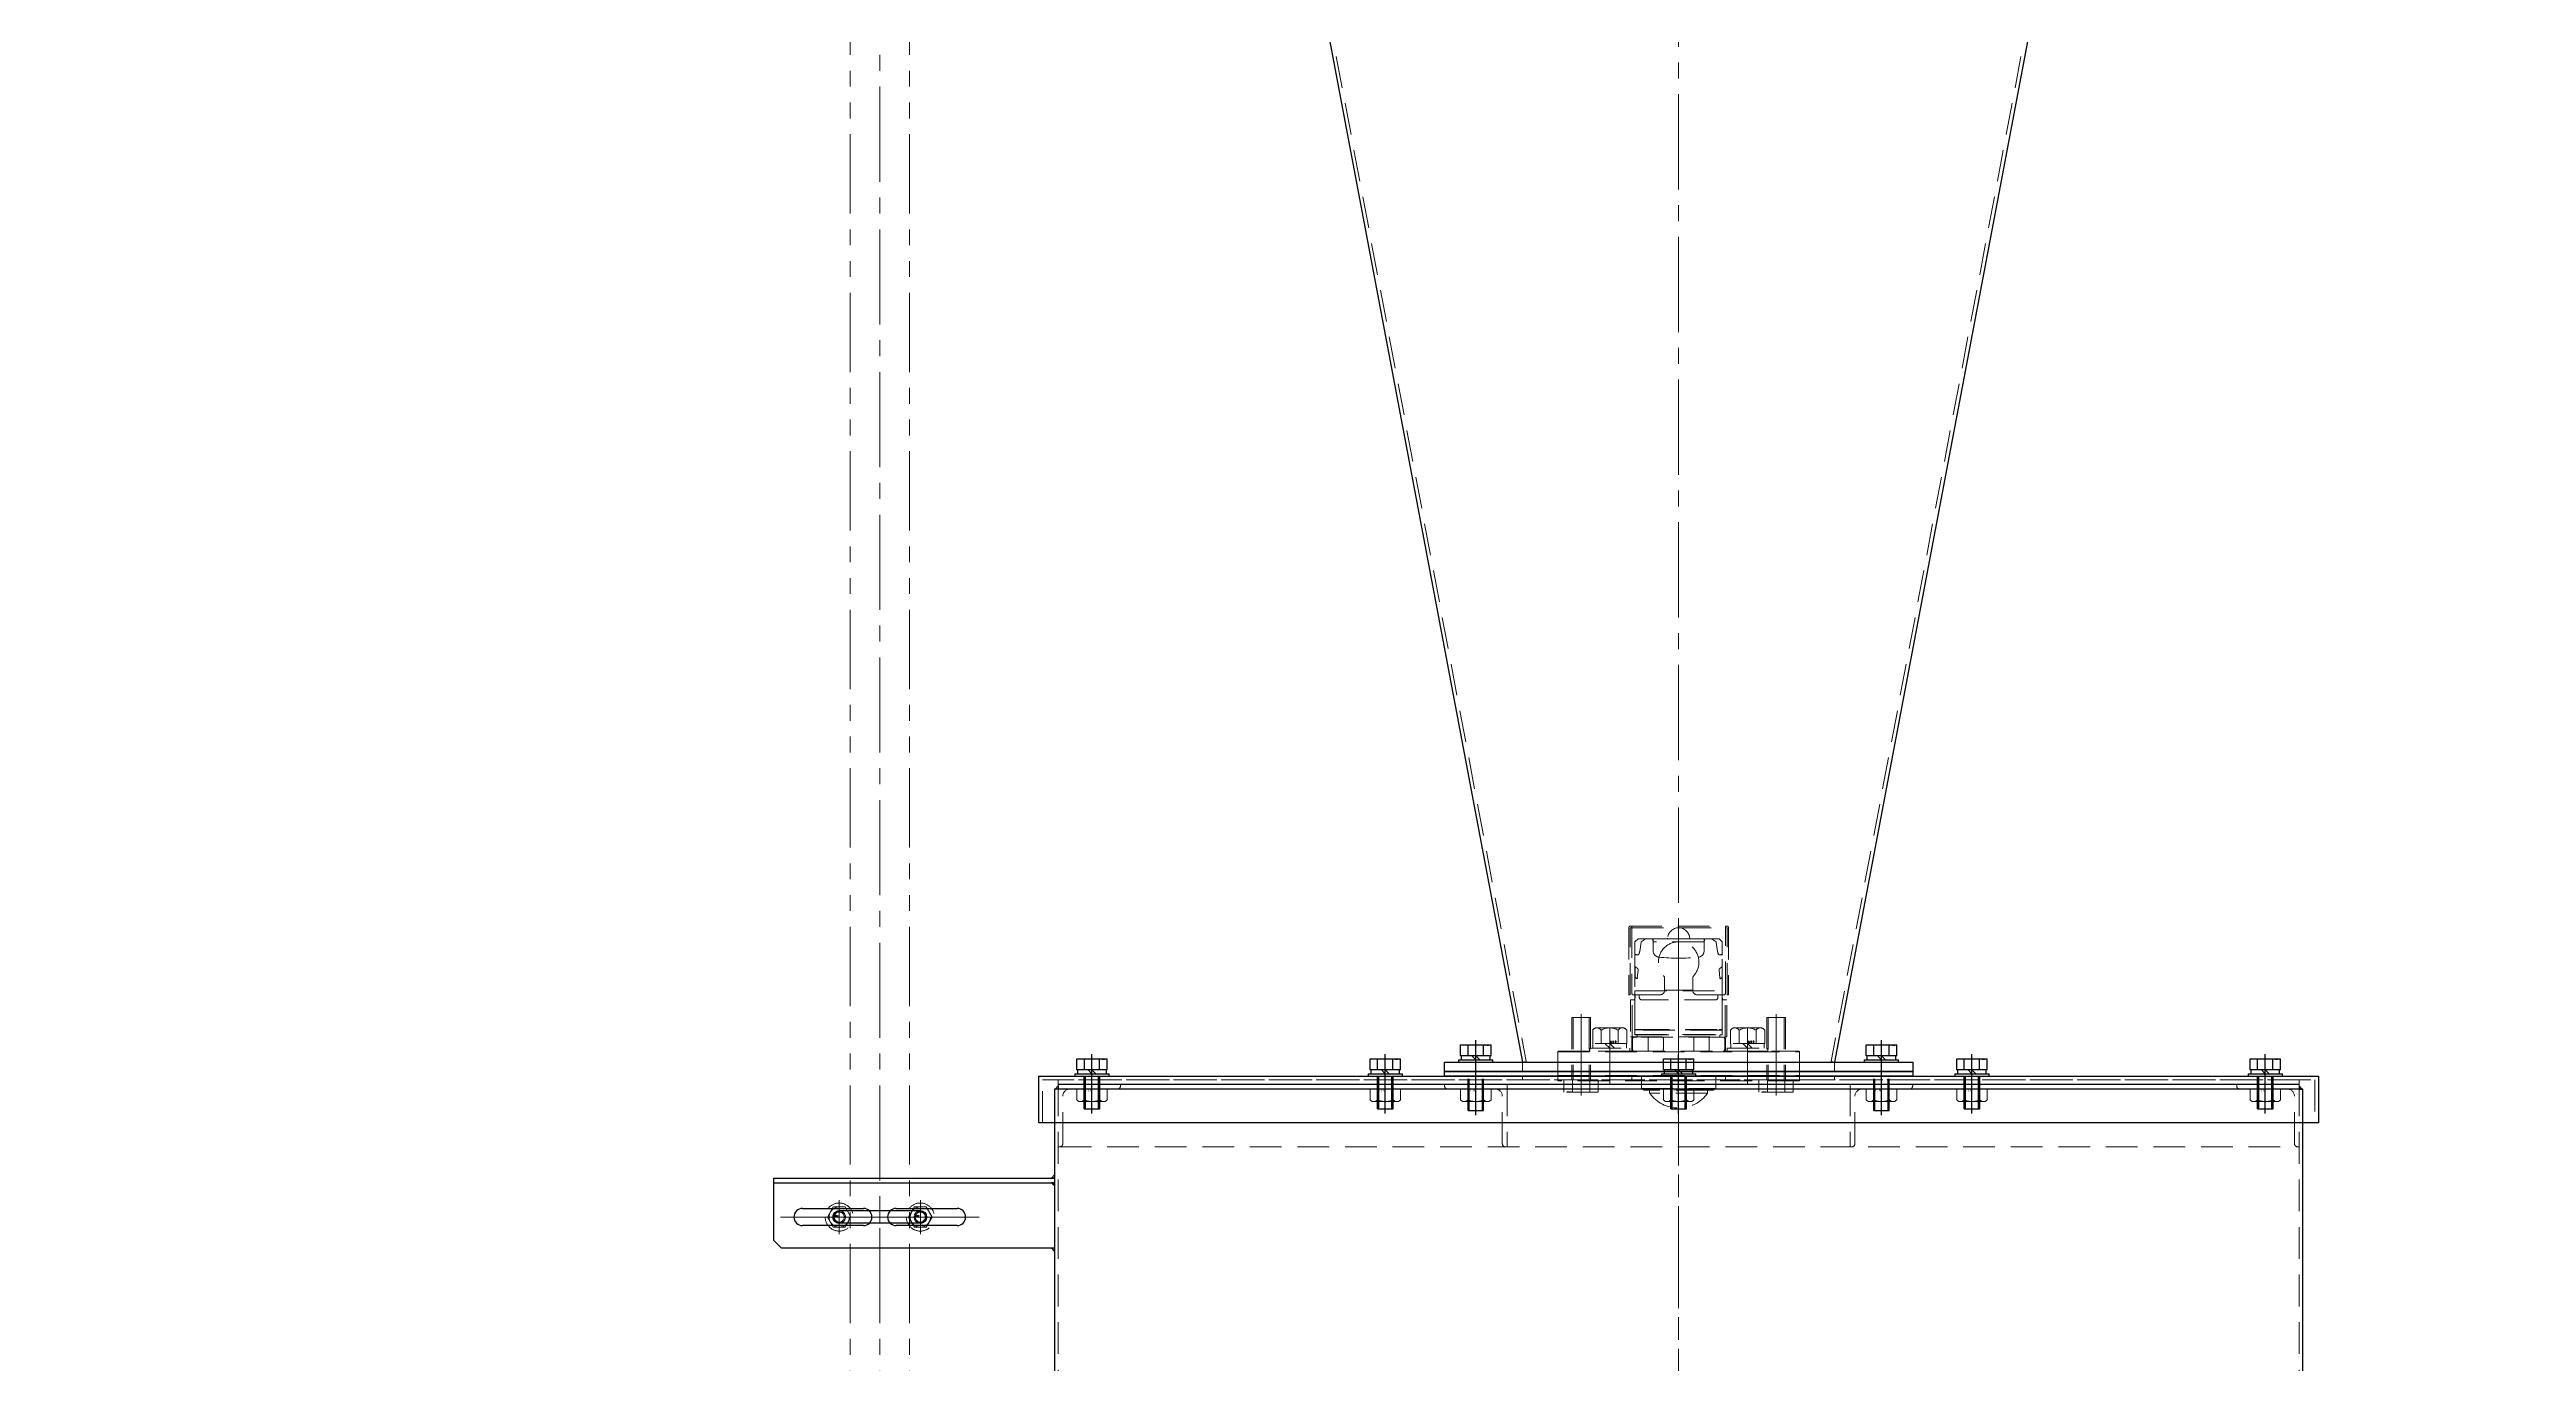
# Model space of a CAD drawing. Header units: millimetres. Extents: x 0 to 49006, y -7876 to 6995.
# Drawn here: x 1588 to 3175, y 3774 to 4616 of the extents above; entities that cross this region are included whole.
import ezdxf
from ezdxf import colors
from ezdxf.entities.mleader import LeaderData, LeaderLine
from ezdxf.enums import TextEntityAlignment as Align
from ezdxf.math import Vec2, Vec3

# ---------------------------------------------------------------- set-up
doc = ezdxf.new("R2010")
doc.units = ezdxf.units.MM
doc.header["$LTSCALE"] = 3.2
for name, pattern in [('CENTER2', [28.575, 19.05, -3.175, 3.175, -3.175]), ('HIDDEN', [9.525, 6.35, -3.175]), ('PHANTOM2', [31.75, 15.875, -3.175, 3.175, -3.175, 3.175, -3.175])]:
    doc.linetypes.add(name, pattern=pattern)
for name, color, linetype, lineweight in [('04_HIDDEN', 2, 'HIDDEN', 13), ('05_CENTER', 4, 'CENTER2', 13), ('06_PHANTOM', 2, 'PHANTOM2', 13), ('08_DIM', 3, 'Continuous', 13)]:
    doc.layers.add(name, color=color, linetype=linetype, lineweight=lineweight)
doc.layers.add('10_DRAFT', color=8, linetype='Continuous', lineweight=0, plot=False)
doc.styles.add('KANJI0', font='txt.shx', dxfattribs={"width": 0.9, "height": 30, "bigfont": 'bigfont'})
doc.styles.add('KSS_TXT', font='txt.shx', dxfattribs={"bigfont": 'extfont2.shx'})
doc.styles.add('KSS_TXT_L', font='txt.shx', dxfattribs={"height": 36, "bigfont": 'extfont2.shx'})
doc.styles.get("Standard").update_dxf_attribs({"font": 'txt.shx', "bigfont": 'extfont2.shx'})

# ---------------------------------------------------------------- blocks, each defined once
blk = doc.blocks.new('AM_BALLOON1')
at = {"transparency": 16777216}
blk.add_circle((0, 0), 5, dxfattribs=at)
blk.add_attdef('B_NUMBER', text='', height=3, dxfattribs=at).set_placement((0, 0), align=Align.MIDDLE_CENTER)
blk = doc.blocks.new('_OPEN')
at = {"color": 0, "linetype": 'ByBlock'}
for p, q in [((-1, 0.167), (0, 0)), ((0, 0), (-1, -0.167)), ((0, 0), (-1, 0))]:
    blk.add_line(p, q, dxfattribs=at)
blk = doc.blocks.new('A$C501F2277_1_1')
at = {"color": 0}
for p, q in [((-210, 1200), (-210, 1250)), ((-210, 1250), (210, 1250)), ((210, 1250), (210, 1200)), ((250, 1200), (-250, 1200)), ((-250, 1200), (-250, 800)), ((250, 800), (250, 1200)), ((-250, 800), (250, 800)), ((-250, 800), (-100, 6)), ((250, 800), (100, 6))]:
    blk.add_line(p, q, dxfattribs=at)
at = {"color": 3}
for points in [[(-196, 1186.3), (-198.5, 1186.3), (-198.5, 1186.3), (-196, 1183.8)], [(-191, 1186.3), (-188.5, 1186.3), (-188.5, 1186.3), (-191, 1188.9)], [(-196, 1143.6), (-198.5, 1143.6), (-198.5, 1143.6), (-196, 1146.1)], [(-191, 1143.6), (-188.5, 1143.6), (-188.5, 1143.6), (-191, 1141.1)]]:
    blk.add_lwpolyline(points, close=True, dxfattribs=at)
at = {"color": 0}
blk.add_lwpolyline([(150, 0), (-150, 0), (-150, 6), (150, 6)], close=True, dxfattribs=at)
at = {"layer": '04_HIDDEN'}
for p, q in [((-207.7, 1250), (-207.7, 900)), ((207.7, 1250), (207.7, 900)), ((247.7, 1197.7), (-247.7, 1197.7)), ((-247.7, 800.2), (-247.7, 1197.7)), ((-210, 900), (-210, 1200)), ((-60, 1200), (-60, 1130)), ((-57.7, 1197.7), (-57.7, 1132.3)), ((210, 1200), (210, 900)), ((247.7, 800.2), (247.7, 1197.7)), ((-191, 1186.3), (-200, 1186.3)), ((-196, 1186.3), (-196, 1143.6)), ((-196, 1183.8), (-60, 1183.8)), ((-191, 1186.3), (-60, 1186.3)), ((-191, 1143.6), (-200, 1143.6)), ((-196, 1146.1), (-60, 1146.1)), ((-191, 1143.6), (-60, 1143.6)), ((250, 1130), (-60, 1130)), ((247.7, 1132.3), (-57.7, 1132.3)), ((240, 1130), (240, 1132.3)), ((210, 900), (-210, 900)), ((-247.7, 800.2), (-97.7, 6.4)), ((247.7, 800.2), (97.7, 6.4)), ((-100, 6), (-97.7, 6.4)), ((-100, 0), (-100, 6)), ((100, 6), (97.7, 6.4)), ((100, 0), (100, 6))]:
    blk.add_line(p, q, dxfattribs=at)
blk.add_lwpolyline([(-191, 1232.5), (-200, 1232.5), (-200, 1097.5), (-191, 1097.5)], close=True, dxfattribs=at)
at = {"layer": '05_CENTER'}
for p, q in [((0, 1266.4), (0, -10.4)), ((-181.1, 1215), (-209.6, 1215)), ((-204.6, 1165), (-51.9, 1165)), ((-181.1, 1115), (-209.6, 1115)), ((-130, -7.8), (-130, 13.6)), ((130, -7.8), (130, 13.6))]:
    blk.add_line(p, q, dxfattribs=at)
blk = doc.blocks.new('A$C1A3C2C0C_1_1_2_1')
at = {"color": 0}
for p, q in [((-11, 1.5), (11, 1.5)), ((-11, 1.5), (-11, 0)), ((-9.8, 11), (9.8, 11)), ((-9.8, 4), (-9.8, 11)), ((9.8, 4), (-9.8, 4)), ((-9.3, 4), (-9.3, 1.5)), ((-4.9, 4), (-4.9, 11)), ((0, 1.5), (-2.5, 4)), ((0, 4), (2.5, 1.5)), ((4.9, 4), (4.9, 11)), ((9.2, 1.5), (9.2, 4)), ((9.8, 4), (9.8, 11)), ((11, 0), (11, 1.5)), ((-11, 0), (11, 0))]:
    blk.add_line(p, q, dxfattribs=at)
at = {"color": 0, "linetype": 'CENTER2'}
blk.add_line((0, -34), (0, 14), dxfattribs=at)
at = {"color": 0, "linetype": 'HIDDEN'}
for p, q in [((-5, -31), (-5, 0)), ((-4.2, -31), (-4.2, 0)), ((4.2, -31), (4.2, 0)), ((5, -31), (5, 0)), ((-5, -31), (5, -31))]:
    blk.add_line(p, q, dxfattribs=at)
at = {"layer": '10_DRAFT', "style": 'KSS_TXT_L'}
blk.add_text('BT-M10x35L,SW,PW', height=0.3, dxfattribs=at).set_placement((5.1, 10.7))
blk = doc.blocks.new('A$C5FAF1F26_1_1')
at = {"color": 3}
blk.add_lwpolyline([(-150, 3), (150, 3), (150, 0), (-150, 0)], close=True, dxfattribs=at)
for name, p in [('A$C501F2277_1_1', (0, 3)), ('A$C1A3C2C0C_1_1_2_1', (-130, 9)), ('A$C1A3C2C0C_1_1_2_1', (130, 9))]:
    blk.add_blockref(name, p)
blk = doc.blocks.new('A$C68031159_1_1')
at = {"color": 0}
for p, q in [((-32, 69.9), (-32, 26.9)), ((-31, 70.9), (31, 70.9)), ((-30, 69.9), (-31, 69.9)), ((-31, 26.9), (-31, 69.9)), ((-30, 70.9), (-30, 27.9)), ((30, 27.9), (30, 70.9)), ((30, 69.9), (31, 69.9)), ((31, 26.9), (31, 69.9)), ((32, 69.9), (32, 26.9)), ((-9, 37.3), (-9, 29.9)), ((9, 29.9), (9, 37.3)), ((-31, 26.9), (-32, 26.9)), ((-30.8, 23.7), (-30.8, 0)), ((-29.8, 23.7), (-30.8, 23.7)), ((-29.8, 23.7), (-28.7, 23.7)), ((-12, 26.9), (-29, 26.9)), ((-27.9, 25.7), (-27.9, 26.9)), ((-25.2, 26.9), (-25.2, 25.7)), ((24, 23.7), (-24, 23.7)), ((9, 29.9), (-9, 29.9)), ((29, 26.9), (12, 26.9)), ((25.2, 26.9), (25.2, 25.7)), ((27.9, 25.7), (27.9, 26.9)), ((28.7, 23.7), (29.8, 23.7)), ((29.8, 23.7), (30.8, 23.7)), ((30.8, 0), (30.8, 23.7)), ((31.2, 26.9), (31, 26.9)), ((32, 26.9), (31.2, 26.9)), ((-30.8, 0), (30.8, 0))]:
    blk.add_line(p, q, dxfattribs=at)
for centre, radius, start, end in [((-31, 69.9), 1, 90, 180), ((31, 69.9), 1, 0, 90), ((0, 47.9), 13, 318.5904, 221.4096), ((-12, 37.3), 3, 0, 41.4096), ((12, 37.3), 3, 138.5904, 180), ((-29, 27.9), 1, 180, 270), ((-28.8, 24.3), 0.603, 281.5017, 338.4424), ((-31.2, 25.6), 3.34, 333.5601, 2.4931), ((-22.6, 25.6), 2.63, 177.7212, 213.7297), ((-23.9, 24.7), 0.958, 213.0651, 267.3972), ((-12, 29.9), 3, 270, 0), ((12, 29.9), 3, 180, 270), ((23.9, 24.7), 0.958, 272.6028, 326.9349), ((22.6, 25.6), 2.63, 326.2703, 2.2788), ((31.2, 25.6), 3.34, 177.5069, 206.4399), ((28.8, 24.3), 0.603, 201.5576, 258.4983), ((29, 27.9), 1, 270, 0)]:
    blk.add_arc(centre, radius, start, end, dxfattribs=at)
at = {"layer": '04_HIDDEN', "color": 0}
for p, q in [((-30, 69.9), (30, 69.9)), ((-29.8, 0), (-29.8, 23.7)), ((29.8, 0), (29.8, 23.7))]:
    blk.add_line(p, q, dxfattribs=at)
blk = doc.blocks.new('A$C6802FC92_1_1')
at = {"color": 0}
for p, q in [((-26, 88), (-28, 86)), ((-28, 86), (-28, 78)), ((-7.6, 88), (-26, 88)), ((-24.1, 85.9), (-24.9, 80)), ((-21.5, 87.9), (-24.1, 86.1)), ((-16.5, 86.9), (-16.5, 87.8)), ((-16.5, 87), (-16.3, 87)), ((-16.3, 88), (-16.3, 80.3)), ((16.3, 86), (-16.3, 86)), ((7.6, 88), (-7.6, 88)), ((7.6, 88), (26, 88)), ((16.3, 88), (16.3, 80.3)), ((16.5, 87), (16.3, 87)), ((16.5, 86.9), (16.5, 87.8)), ((21.5, 87.9), (24.1, 86.1)), ((24.1, 85.9), (24.9, 80)), ((28, 86), (26, 88)), ((28, 78), (28, 86)), ((-28, 78), (-27.2, 78)), ((-28, 77.5), (-28, 54.7)), ((-27.8, 69.9), (-27.9, 64.3)), ((-27.8, 77.7), (-26.9, 77.7)), ((-26.9, 77.7), (-26.1, 77.7)), ((-26, 68.2), (-26.5, 62.8)), ((26, 68.2), (26.5, 62.8)), ((26.9, 77.7), (26.1, 77.7)), ((27.8, 77.7), (26.9, 77.7)), ((28, 78), (27.2, 78)), ((27.8, 69.9), (27.9, 64.3)), ((28, 54.7), (28, 77.5)), ((-28, 54.7), (-27.8, 54.7)), ((-28, 54.6), (-28, 49.8)), ((-28, 49.8), (-28, 30)), ((-27.8, 54.7), (27.8, 54.7)), ((27.8, 54.7), (28, 54.7)), ((28, 49.8), (28, 54.6)), ((28, 30), (28, 49.8)), ((-77, 16), (-77.5, 15.5)), ((-77, 16), (-29, 16)), ((-30, 24), (-30, 17)), ((-29.5, 17), (-29.5, 24)), ((-26.7, 25), (-29, 25)), ((-29, 16), (29, 16)), ((-28, 30), (-26.1, 30)), ((-27.8, 29.6), (-28, 29.4)), ((-28, 26.7), (-28, 29.4)), ((28, 29.4), (-28, 29.4)), ((-28, 26.7), (28, 26.7)), ((-27.8, 26.5), (-28, 26.7)), ((-27.8, 29.6), (-26.3, 29.6)), ((-26.7, 26.5), (-27.8, 26.5)), ((-26.7, 26.5), (26.7, 26.5)), ((26.7, 25), (-26.7, 25)), ((-26.5, 26.3), (-26.5, 25.2)), ((-26.3, 29.6), (26.3, 29.6)), ((-26.1, 30), (-26.1, 29.8)), ((-26.1, 30), (26.1, 30)), ((-19.6, 17), (-19.6, 24)), ((-9.8, 17), (-9.8, 24)), ((9.8, 17), (9.8, 24)), ((19.6, 17), (19.6, 24)), ((26.1, 30), (26.1, 29.8)), ((26.1, 30), (28, 30)), ((27.8, 29.6), (26.3, 29.6)), ((26.5, 26.3), (26.5, 25.2)), ((27.8, 26.5), (26.7, 26.5)), ((29, 25), (26.7, 25)), ((27.8, 29.6), (28, 29.4)), ((27.8, 26.5), (28, 26.7)), ((28, 26.7), (28, 29.4)), ((29, 16), (77, 16)), ((29.5, 17), (29.5, 24)), ((30, 17), (30, 24)), ((77, 16), (77.5, 15.5)), ((-77.5, 15.5), (77.5, 15.5)), ((-77.5, 0.5), (-77.5, 15.5)), ((-77.5, 0.5), (77.5, 0.5)), ((-77, 0), (-77.5, 0.5)), ((-77, 0), (77, 0)), ((77, 0), (77.5, 0.5)), ((77.5, 0.5), (77.5, 15.5))]:
    blk.add_line(p, q, dxfattribs=at)
for centre, radius, start, end in [((-30.2, 80.7), 5.28, 338.2107, 352.9462), ((-23.9, 85.9), 0.2, 127.5001, 171.929), ((-21.4, 87.8), 0.153, 91.2448, 141.993), ((-16.7, 87.8), 0.2, 359.9989, 89.9989), ((-16.3, 86.9), 0.2, 180, 274.3105), ((-12.2, 80.3), 4.11, 180.5155, 264.2046), ((-7.6, 88.5), 0.5, 270, 356.2278), ((0, 88), 7.1, 3.7722, 176.2278), ((7.6, 88.5), 0.5, 183.7722, 270), ((12.2, 80.3), 4.11, 275.7954, 359.4845), ((16.3, 86.9), 0.2, 265.6895, 360), ((16.7, 87.8), 0.2, 90.0011, 180.0011), ((21.4, 87.8), 0.153, 38.007, 88.7552), ((23.9, 85.9), 0.2, 8.071, 52.4999), ((30.2, 80.7), 5.28, 187.0538, 201.7893), ((-27.8, 77.5), 0.2, 90, 180), ((-24.4, 64.1), 3.53, 177.9528, 187.5487), ((-25.5, 64.9), 2.76, 207.2177, 244.3346), ((-23.8, 73.1), 4.85, 215.7411, 241.6848), ((-26.3, 69.9), 1.5, 166.5645, 180.9165), ((-27.8, 70.3), 0.0183, 40.7716, 167.6661), ((-27.2, 77.7), 0.287, 47.1073, 88.8633), ((-27.5, 77.5), 0.636, 24.1215, 42.9202), ((-26.2, 78.4), 0.649, 280.242, 323.2), ((-26.3, 68.6), 0.284, 17.6506, 51.9341), ((-27, 68.3), 1.06, 353.3768, 19.3226), ((-27.8, 79.8), 2.79, 320.5775, 337.7599), ((0, 200.4), 124.8, 264.2063, 275.8045), ((27.8, 79.8), 2.79, 202.2401, 219.4225), ((26.2, 78.4), 0.649, 216.8, 259.758), ((26.3, 68.6), 0.284, 128.0659, 162.3494), ((27, 68.3), 1.06, 160.6774, 186.6232), ((23.8, 73.1), 4.85, 298.3152, 324.2589), ((25.5, 64.9), 2.76, 295.6654, 332.7823), ((27.5, 77.5), 0.636, 137.0798, 155.8785), ((27.2, 77.7), 0.287, 91.1367, 132.8927), ((27.8, 77.5), 0.2, 0, 90), ((26.3, 69.9), 1.5, 359.0835, 13.4355), ((27.8, 70.3), 0.0183, 12.3339, 139.2284), ((24.4, 64.1), 3.53, 352.4513, 2.0472), ((-27.8, 54.5), 0.2, 90, 179.5), ((-26.6, 62.5), 0.0581, 239.7956, 312.1974), ((-26.8, 62.7), 0.301, 313.8581, 346.1825), ((-27.5, 62.9), 1.05, 342.7555, 356.0316), ((27.5, 62.9), 1.05, 183.9684, 197.2445), ((26.8, 62.7), 0.301, 193.8175, 226.1419), ((26.6, 62.5), 0.0581, 227.8026, 300.2044), ((27.8, 54.5), 0.2, 0.5, 90), ((-29, 24), 1, 90, 180), ((-29, 17), 1, 180, 270), ((-28.5, 24), 0.977, 91.4898, 181.3973), ((-28.5, 17), 0.977, 178.6027, 268.5102), ((-26.7, 26.3), 0.2, 0, 90), ((-26.7, 25.2), 0.2, 270, 0), ((-26.3, 29.8), 0.2, 270, 0), ((-18.7, 24.1), 0.921, 98.4697, 185.5355), ((-18.7, 16.9), 0.921, 174.4645, 261.5303), ((-6.1, 24.1), 3.73, 168.6265, 181.3116), ((-6.1, 16.9), 3.73, 178.6884, 191.3735), ((-9.5, 24.8), 0.289, 130.8031, 172.2896), ((-9.5, 16.2), 0.289, 187.7104, 229.1969), ((9.5, 24.8), 0.289, 7.7104, 49.1969), ((9.5, 16.2), 0.289, 310.8031, 352.2896), ((6.1, 24.1), 3.73, 358.6884, 11.3735), ((6.1, 16.9), 3.73, 348.6265, 1.3116), ((18.7, 24.1), 0.921, 354.4645, 81.5303), ((18.7, 16.9), 0.921, 278.4697, 5.5355), ((26.3, 29.8), 0.2, 180, 270), ((26.7, 26.3), 0.2, 90, 180), ((26.7, 25.2), 0.2, 180, 270), ((28.5, 24), 0.977, 358.6027, 88.5102), ((28.5, 17), 0.977, 271.4898, 1.3973), ((29, 24), 1, 0, 90), ((29, 17), 1, 270, 0)]:
    blk.add_arc(centre, radius, start, end, dxfattribs=at)
at = {"layer": '04_HIDDEN', "color": 0}
for p, q in [((-23.9, 0), (-23.9, -8)), ((23.9, 0), (23.9, -8)), ((-22.2, -9), (-23.9, -8)), ((-23.9, -8), (23.9, -8)), ((-18.6, -9), (-22.2, -9)), ((-18.6, -9), (-18.6, -11)), ((18.5, -9), (-18.6, -9)), ((18.5, -11), (-18.6, -11)), ((18.5, -11), (18.5, -9)), ((22.2, -9), (18.5, -9)), ((22.2, -9), (23.9, -8))]:
    blk.add_line(p, q, dxfattribs=at)
blk.add_arc((0, 2.6), 23, 216.2669, 323.7331, dxfattribs=at)
at = {"layer": '05_CENTER', "color": 0}
for p, q in [((0, -27.9), (0, 101.3)), ((-44.2, -4.8), (-44.2, 20.7)), ((44.2, -4.8), (44.2, 20.7))]:
    blk.add_line(p, q, dxfattribs=at)
blk = doc.blocks.new('M12Nza_1_1_1_1')
at = {"color": 0}
for p, q in [((-10.9, 5), (-10.9, 13.5)), ((11, 5), (-10.9, 5)), ((-10.7, 2), (-10.7, 5)), ((-8.2, 15), (8.2, 15)), ((-5.5, 5), (-5.5, 13.5)), ((0, 2), (-3, 5)), ((0, 5), (3, 2)), ((5.5, 5), (5.5, 13.5)), ((10.7, 5), (10.7, 2)), ((11, 13.5), (11, 5))]:
    blk.add_line(p, q, dxfattribs=at)
at = {"color": 0, "linetype": 'CENTER2'}
blk.add_line((0, 0), (0, 15), dxfattribs=at)
at = {"color": 0}
blk.add_lwpolyline([(-13, 2), (13, 2), (13, 0), (-13, 0)], close=True, dxfattribs=at)
for centre, radius, start, end in [((-8.2, 11.7), 3.29, 33.626, 146.374), ((0, 4), 10.9, 60, 120), ((8.2, 11.7), 3.29, 33.626, 146.374)]:
    blk.add_arc(centre, radius, start, end, dxfattribs=at)
at = {"layer": '10_DRAFT', "style": 'KSS_TXT'}
blk.add_text('M12', height=1.5, dxfattribs=at).set_placement((0.3, 5.1))
blk = doc.blocks.new('A$C680311B8_1_1')
at = {"color": 3}
blk.add_lwpolyline([(-77.5, 0), (77.5, 0), (77.5, -3), (-77.5, -3)], close=True, dxfattribs=at)
at = {"color": 4}
for name, p in [('A$C6802FC92_1_1', (0, 0)), ('A$C68031159_1_1', (0, 25.2))]:
    blk.add_blockref(name, p, dxfattribs=at)
for p in [(-44.2, 16), (44.2, 16)]:
    blk.add_blockref('M12Nza_1_1_1_1', p)
blk = doc.blocks.new('A$C32E92F6D_1_1')
at = {"color": 0}
for p, q in [((-11, 8), (11, 8)), ((-11, 0), (-11, 8)), ((-11, 0), (11, 0)), ((-5.5, 0), (-5.5, 8)), ((5.5, 0), (5.5, 8)), ((11, 0), (11, 8))]:
    blk.add_line(p, q, dxfattribs=at)
at = {"color": 0, "linetype": 'CENTER2'}
blk.add_line((0, -42.1), (0, 10.1), dxfattribs=at)
at = {"color": 0, "linetype": 'HIDDEN'}
for p, q in [((-6, -40), (-6, 0)), ((-5.1, -40), (-5.1, 0)), ((5.1, -40), (5.1, 0)), ((6, -40), (6, 0)), ((-6, -40), (6, -40))]:
    blk.add_line(p, q, dxfattribs=at)
at = {"layer": '10_DRAFT', "style": 'KSS_TXT_L'}
blk.add_text('BT-M12x40L', height=0.3, dxfattribs=at).set_placement((6.3, 7.7))
blk = doc.blocks.new('A$C6803273A_1_1')
at = {"color": 0}
blk.add_lwpolyline([(-410, 2.3), (410, 2.3), (410, -27.7), (-410, -27.7)], close=True, dxfattribs=at)
at = {"layer": '04_HIDDEN'}
for p, q in [((-407.7, 0), (407.7, 0)), ((-407.7, -27.7), (-407.7, 0)), ((-100, 0), (-100, 2.3)), ((-30, 0), (-30, 2.3)), ((30, 0), (30, 2.3)), ((100, 0), (100, 2.3)), ((407.7, 0), (407.7, -27.7))]:
    blk.add_line(p, q, dxfattribs=at)
at = {"layer": '05_CENTER'}
for p, q in [((-376, 6.9), (-376, -4.5)), ((-188, 6.9), (-188, -4.5)), ((-130, 6.9), (-130, -4.5)), ((-62.5, 6.9), (-62.5, -4.5)), ((0, 6.9), (0, -4.5)), ((62.5, 6.9), (62.5, -4.5)), ((130, 6.9), (130, -4.5)), ((188, 6.9), (188, -4.5)), ((376, 6.9), (376, -4.5))]:
    blk.add_line(p, q, dxfattribs=at)
at = {"layer": '10_DRAFT'}
blk.add_line((0, 0), (0, 2.3), dxfattribs=at)
at = {"layer": '04_HIDDEN', "rotation": 180}
for p in [(-62.5, 0), (62.5, 0)]:
    blk.add_blockref('A$C32E92F6D_1_1', p, dxfattribs=at)
blk = doc.blocks.new('A$C7AFA21F4_1_1_1_1')
at = {"color": 0}
for p, q in [((-11, 1.5), (11, 1.5)), ((-11, 1.5), (-11, 0)), ((-11, 0), (11, 0)), ((-9.8, 11), (9.8, 11)), ((-9.8, 4), (-9.8, 11)), ((9.8, 4), (-9.8, 4)), ((-9.2, 4), (-9.2, 1.5)), ((-4.9, 4), (-4.9, 11)), ((0, 1.5), (-2.5, 4)), ((0, 4), (2.5, 1.5)), ((4.9, 4), (4.9, 11)), ((9.2, 1.5), (9.2, 4)), ((9.8, 4), (9.8, 11)), ((11, 0), (11, 1.5))]:
    blk.add_line(p, q, dxfattribs=at)
at = {"color": 0, "linetype": 'HIDDEN'}
for p, q in [((-5, -21), (-5, 0)), ((-4.2, -21), (-4.2, 0)), ((4.2, -21), (4.2, 0)), ((5, -21), (5, 0)), ((-5, -21), (5, -21))]:
    blk.add_line(p, q, dxfattribs=at)
at = {"color": 0, "linetype": 'CENTER2'}
blk.add_line((0, -24), (0, 14), dxfattribs=at)
at = {"layer": '10_DRAFT', "style": 'KSS_TXT_L'}
blk.add_text('BT-M10x25L,SW,PW', height=0.3, dxfattribs=at).set_placement((5.1, 10.7))
blk = doc.blocks.new('A$C6803278F_1_1')
at = {"layer": '04_HIDDEN', "color": 3}
blk.add_lwpolyline([(-397.7, 0), (397.7, 0), (397.7, 3), (-397.7, 3)], close=True, dxfattribs=at)
for name, p in [('A$C6803273A_1_1', (0, 3)), ('A$C7AFA21F4_1_1_1_1', (-376, 5.3)), ('A$C7AFA21F4_1_1_1_1', (-188, 5.3)), ('A$C7AFA21F4_1_1_1_1', (0, 5.3)), ('A$C7AFA21F4_1_1_1_1', (188, 5.3)), ('A$C7AFA21F4_1_1_1_1', (376, 5.3))]:
    blk.add_blockref(name, p)
blk = doc.blocks.new('M10Nza_1_1_2_1')
at = {"color": 0}
for p, q in [((-9.8, 4), (-9.8, 10.7)), ((-9.8, 4), (9.8, 4)), ((-9.2, 1.5), (-9.2, 4)), ((-7.3, 12), (7.4, 12)), ((-4.9, 4), (-4.9, 10.7)), ((0, 1.5), (-2.5, 4)), ((0, 4), (2.5, 1.5)), ((4.9, 10.7), (4.9, 4)), ((9.2, 4), (9.2, 1.5)), ((9.8, 10.7), (9.8, 4))]:
    blk.add_line(p, q, dxfattribs=at)
at = {"color": 0, "linetype": 'CENTER2'}
blk.add_line((0, 12), (0, 0), dxfattribs=at)
at = {"color": 0}
blk.add_lwpolyline([(-11, 1.5), (11, 1.5), (11, 0), (-11, 0)], close=True, dxfattribs=at)
for centre, radius, start, end in [((-7.3, 9.1), 2.94, 33.626, 146.374), ((0, 2.2), 9.8, 60, 120), ((7.4, 9.1), 2.94, 33.626, 146.374)]:
    blk.add_arc(centre, radius, start, end, dxfattribs=at)
at = {"layer": '10_DRAFT', "style": 'KSS_TXT'}
blk.add_text('M10', height=1.25, dxfattribs=at).set_placement((0.3, 4.1))
blk = doc.blocks.new('A$C45B13965_1_1')
at = {"color": 3}
blk.add_lwpolyline([(-250, -3), (250, -3), (250, 0), (-250, 0)], close=True, dxfattribs=at)
at = {"layer": '04_HIDDEN', "color": 3}
for p, q in [((-200, 0), (-200, -3)), ((200, 0), (200, -3))]:
    blk.add_line(p, q, dxfattribs=at)
at = {"layer": '05_CENTER'}
for p, q in [((-230, 5.2), (-230, -8.4)), ((230, 5.2), (230, -8.4))]:
    blk.add_line(p, q, dxfattribs=at)
at = {"layer": '10_DRAFT'}
blk.add_line((0, 0), (0, -3), dxfattribs=at)
blk = doc.blocks.new('M10Nu_1_1')
at = {"color": 0}
for p, q in [((-9.8, 0), (-9.8, 6.7)), ((-9.8, 0), (9.8, 0)), ((-7.4, 8), (7.4, 8)), ((-4.9, 0), (-4.9, 6.7)), ((4.9, 6.7), (4.9, 0)), ((9.8, 6.7), (9.8, 0))]:
    blk.add_line(p, q, dxfattribs=at)
at = {"color": 0, "linetype": 'CENTER2'}
blk.add_line((0, 8), (0, 0), dxfattribs=at)
at = {"color": 0}
for centre, radius, start, end in [((-7.4, 5.1), 2.94, 33.626, 146.374), ((0, -1.8), 9.8, 60, 120), ((7.4, 5.1), 2.94, 33.626, 146.374)]:
    blk.add_arc(centre, radius, start, end, dxfattribs=at)
at = {"layer": '10_DRAFT', "style": 'KANJI0', "width": 0.82}
blk.add_text('Ｍ１０', height=1.25, dxfattribs=at).set_placement((0.3, 0.1))
blk = doc.blocks.new('A$C6D2F3CDD_1_1')
at = {"color": 0}
for p, q in [((0, 0), (0, -40)), ((0, 0), (40, 0)), ((40, -1), (40, 0)), ((3, -38), (3, -7.5)), ((7.5, -3), (38, -3)), ((1, -40), (0, -40))]:
    blk.add_line(p, q, dxfattribs=at)
for centre, radius, start, end in [((7.5, -7.5), 4.5, 90, 180), ((38, -1), 2, 270, 0), ((1, -38), 2, 270, 0)]:
    blk.add_arc(centre, radius, start, end, dxfattribs=at)
blk = doc.blocks.new('A$C68035A4A_1_1')
at = {"color": 0}
for p, q in [((397.7, 860), (-397.7, 860)), ((-400, 857), (-400, 206)), ((400, 857), (-400, 857)), ((400, 206), (400, 857)), ((-580, 760), (-580, 800)), ((-580, 800), (-400, 800)), ((-580, 797), (-400, 797)), ((-561.5, 780.5), (-522.5, 780.5)), ((-501.5, 780.5), (-462.5, 780.5)), ((-522.5, 769.5), (-561.5, 769.5)), ((-462.5, 769.5), (-501.5, 769.5)), ((-575, 755), (-580, 760)), ((-400, 755), (-575, 755)), ((-580, 300), (-400, 300)), ((-580, 260), (-580, 300)), ((-580, 297), (-400, 297)), ((-561.5, 280.5), (-522.5, 280.5)), ((-501.5, 280.5), (-462.5, 280.5)), ((-575, 255), (-580, 260)), ((-400, 255), (-575, 255)), ((-522.5, 269.5), (-561.5, 269.5)), ((-462.5, 269.5), (-501.5, 269.5)), ((-400, 206), (400, 206)), ((-400, 206), (-200, 6)), ((400, 206), (200, 6))]:
    blk.add_line(p, q, dxfattribs=at)
at = {"color": 3}
for points in [[(-397.7, 857), (-399.7, 857), (-397.7, 859), (-397.7, 859)], [(397.7, 857), (399.7, 857), (397.7, 859), (397.7, 859)], [(-400, 800), (-402, 800), (-400, 802), (-400, 802)], [(-400, 797), (-402, 797), (-400, 795), (-400, 795)], [(-400, 755), (-402, 755), (-400, 753), (-400, 753)], [(-400, 300), (-402, 300), (-400, 302), (-400, 302)], [(-400, 297), (-402, 297), (-400, 295), (-400, 295)]]:
    blk.add_lwpolyline(points, close=True, dxfattribs=at)
at = {"color": 0}
blk.add_lwpolyline([(-250, 0), (250, 0), (250, 6), (-250, 6)], close=True, dxfattribs=at)
blk.add_lwpolyline([(-250, 0), (250, 0), (250, 6), (-250, 6)], close=True, dxfattribs=at)
for centre, start, end in [((-561.5, 775), 90, 270), ((-522.5, 775), 270, 90), ((-501.5, 775), 90, 270), ((-462.5, 775), 270, 90), ((-561.5, 275), 90, 270), ((-522.5, 275), 270, 90), ((-501.5, 275), 90, 270), ((-462.5, 275), 270, 90)]:
    blk.add_arc(centre, 5.5, start, end, dxfattribs=at)
at = {"layer": '04_HIDDEN'}
for p, q in [((-397.7, 860), (-397.7, 207)), ((397.7, 860), (397.7, 207)), ((-396.7, 820), (396.7, 820)), ((-397.7, 207), (-198.4, 7.6)), ((397.7, 207), (198.4, 7.6)), ((-200, 6), (-198.4, 7.6)), ((-200, 6), (-200, 0)), ((-200, 0), (-200, 6)), ((200, 6), (198.4, 7.6)), ((200, 6), (200, 0)), ((200, 0), (200, 6))]:
    blk.add_line(p, q, dxfattribs=at)
at = {"layer": '05_CENTER'}
for p, q in [((-376, 846.7), (-376, 867.3)), ((-188, 846.7), (-188, 867.3)), ((-130, 846.7), (-130, 867.3)), ((130, 846.7), (130, 867.3)), ((188, 846.7), (188, 867.3)), ((376, 846.7), (376, 867.3)), ((-448.3, 775), (-575.7, 775)), ((-448.3, 275), (-575.7, 275)), ((-230, 13.5), (-230, -7.7)), ((-175, 13.5), (-175, -7.7)), ((175, 13.5), (175, -7.7)), ((230, 13.5), (230, -7.7))]:
    blk.add_line(p, q, dxfattribs=at)
blk.add_lwpolyline([(0, 869), (0, -10.6)], close=True, dxfattribs=at)
at = {"layer": '04_HIDDEN'}
for p in [(-397.7, 860), (110, 860)]:
    blk.add_blockref('A$C6D2F3CDD_1_1', p, dxfattribs=at)
at = {"layer": '04_HIDDEN', "xscale": -1}
for p in [(-110, 860), (397.7, 860)]:
    blk.add_blockref('A$C6D2F3CDD_1_1', p, dxfattribs=at)
at = {"layer": '04_HIDDEN', "rotation": 180}
for p in [(-376, 857), (-188, 857), (0, 857), (188, 857), (376, 857)]:
    blk.add_blockref('M10Nu_1_1', p, dxfattribs=at)
at = {"layer": '04_HIDDEN', "color": 9, "rotation": 180}
for p in [(-130, 857), (130, 857)]:
    blk.add_blockref('M10Nu_1_1', p, dxfattribs=at)
blk = doc.blocks.new('A$C68035B7A_1_1')
for name, p in [('A$C68035A4A_1_1', (0, 3)), ('M10Nza_1_1_2_1', (-230, 9)), ('M10Nza_1_1_2_1', (-175, 9)), ('M10Nza_1_1_2_1', (0, 9)), ('M10Nza_1_1_2_1', (175, 9)), ('M10Nza_1_1_2_1', (230, 9)), ('A$C45B13965_1_1', (0, 3))]:
    blk.add_blockref(name, p)
at = {"rotation": 180}
for p in [(-230, -6), (-175, -6), (0, -6), (175, -6), (230, -6)]:
    blk.add_blockref('A$C1A3C2C0C_1_1_2_1', p, dxfattribs=at)
blk = doc.blocks.new('8b_1_1')
at = {"color": 0, "linetype": 'CENTER2'}
for p, q in [((10.9, 0), (-10.9, 0)), ((0, -10.9), (0, 10.9))]:
    blk.add_line(p, q, dxfattribs=at)
at = {"color": 0}
for p, q in [((-3.8, 6.5), (-7.5, 0)), ((-3.8, 6.5), (-7.5, 0)), ((-7.5, 0), (-3.8, -6.5)), ((-7.5, 0), (-3.8, -6.5)), ((3.8, 6.5), (-3.8, 6.5)), ((3.8, 6.5), (-3.8, 6.5)), ((7.5, 0), (3.8, 6.5)), ((7.5, 0), (3.8, 6.5)), ((3.8, -6.5), (7.5, 0)), ((3.8, -6.5), (7.5, 0)), ((-3.8, -6.5), (3.8, -6.5)), ((-3.8, -6.5), (3.8, -6.5))]:
    blk.add_line(p, q, dxfattribs=at)
for radius in [9, 6.5, 4, 3.25]:
    blk.add_circle((0, 0), radius, dxfattribs=at)
at = {"layer": '10_DRAFT', "style": 'KSS_TXT'}
blk.add_text('M8', height=1, dxfattribs=at).set_placement((0.8, 0.1))
blk = doc.blocks.new('A$C68035EB2_1_1')
at = {"color": 0}
for p, q in [((-26, 4), (26, 4)), ((-26, -4), (26, -4))]:
    blk.add_line(p, q, dxfattribs=at)
for centre, start, end in [((-26, 0), 90, 270), ((26, 0), 270, 90)]:
    blk.add_arc(centre, 4, start, end)
at = {"layer": '04_HIDDEN', "color": 0}
for centre in [(-26, 0), (26, 0)]:
    blk.add_circle(centre, 3.32, dxfattribs=at)
for centre, start, end in [((-26, 0), 270, 90), ((26, 0), 90, 270)]:
    blk.add_arc(centre, 4, start, end, dxfattribs=at)
at = {"layer": '05_CENTER', "color": 0}
for p, q in [((32.6, 0), (-32.6, 0)), ((-26, -6.7), (-26, 6.7)), ((26, -6.7), (26, 6.7))]:
    blk.add_line(p, q, dxfattribs=at)
at = {"layer": '10_DRAFT'}
blk.add_line((0, 4), (0, -4), dxfattribs=at)
blk = doc.blocks.new('A$C68035FB2_1_1')
at = {"color": 4}
blk.add_blockref('A$C68035EB2_1_1', (0, 0), dxfattribs=at)
at = {"layer": '04_HIDDEN', "color": 4}
for p in [(-26, 0), (26, 0)]:
    blk.add_blockref('8b_1_1', p, dxfattribs=at)

msp = doc.modelspace()

# ---------------------------------------------------------------- linework, layer by layer
at = {"layer": '05_CENTER'}
msp.add_line((2119.627, 4866.336), (2119.627, 2435.774), dxfattribs=at)
at = {"layer": '06_PHANTOM'}
for p, q in [((2100.627, 4866.336), (2100.627, 2435.774)), ((2138.627, 4866.336), (2138.627, 2435.774))]:
    msp.add_line(p, q, dxfattribs=at)

# ---------------------------------------------------------------- block references
for name, p in [('A$C5FAF1F26_1_1', (2631.627, 3957.836)), ('A$C6803278F_1_1', (2631.627, 3952.536)), ('A$C68035B7A_1_1', (2631.627, 3089.536))]:
    msp.add_blockref(name, p)
at = {"xscale": -1}
msp.add_blockref('A$C68035FB2_1_1', (2119.627, 3867.536), dxfattribs=at)
at = {"layer": '04_HIDDEN'}
msp.add_blockref('A$C680311B8_1_1', (2631.627, 3957.836), dxfattribs=at)

# ---------------------------------------------------------------- leaders
at = {"layer": '08_DIM'}
ml = msp.add_multileader_block('Standard', dxfattribs=at)
ml.set_content('AM_BALLOON1', color=256, scale=10)
ml.set_attribute('B_NUMBER', 'H', width=0)
ml.set_leader_properties(color=256, linetype='ByLayer', lineweight=-1)
ml.set_arrow_properties(name='OPEN')
ml.build(insert=Vec2(0, 0))
ml.multileader.update_dxf_attribs({"leader_type": 0, "has_dogleg": 0, "text_right_attachment_type": 6, "dogleg_length": 0, "arrow_head_size": 20, "scale": 10, "block_connection_type": 1})
ctx = ml.context
ctx.base_point, ctx.scale, ctx.char_height, ctx.arrow_head_size, ctx.landing_gap_size, ctx.plane_origin = Vec3(34758.24, 4676.115), 10, 40, 20, 20, Vec3(34837.832, 4676.156)
ctx.right_attachment, ctx.attachment_type = 6, 1
notes = []
notes.append((ctx, [(0, (0, 0, 0), (0, 0), (1, 0), 1, [])]))
ctx.block.insert = Vec3(34758.24, 4676.115)
ml = msp.add_multileader_block('Standard', dxfattribs=at)
ml.set_content('AM_BALLOON1', color=256, scale=10)
ml.set_attribute('B_NUMBER', 'G', width=0)
ml.set_leader_properties(color=256, linetype='ByLayer', lineweight=-1)
ml.set_arrow_properties(name='OPEN')
ml.build(insert=Vec2(0, 0))
ml.multileader.update_dxf_attribs({"leader_type": 0, "has_dogleg": 0, "text_right_attachment_type": 6, "dogleg_length": 0, "arrow_head_size": 20, "scale": 10, "block_connection_type": 1})
ctx = ml.context
ctx.base_point, ctx.scale, ctx.char_height, ctx.arrow_head_size, ctx.landing_gap_size, ctx.plane_origin = Vec3(34758.24, 4537.505), 10, 40, 20, 20, Vec3(34837.832, 4537.546)
ctx.right_attachment, ctx.attachment_type = 6, 1
notes.append((ctx, [(0, (0, 0, 0), (0, 0), (1, 0), 1, [])]))
ctx.block.insert = Vec3(34758.24, 4537.505)
ml = msp.add_multileader_block('Standard', dxfattribs=at)
ml.set_content('AM_BALLOON1', color=256, scale=10)
ml.set_attribute('B_NUMBER', 'F', width=0)
ml.set_leader_properties(color=256, linetype='ByLayer', lineweight=-1)
ml.set_arrow_properties(name='OPEN')
ml.build(insert=Vec2(0, 0))
ml.multileader.update_dxf_attribs({"leader_type": 0, "has_dogleg": 0, "text_right_attachment_type": 6, "dogleg_length": 0, "arrow_head_size": 20, "scale": 10, "block_connection_type": 1})
ctx = ml.context
ctx.base_point, ctx.scale, ctx.char_height, ctx.arrow_head_size, ctx.landing_gap_size, ctx.plane_origin = Vec3(34758.24, 4398.895), 10, 40, 20, 20, Vec3(34837.832, 4398.936)
ctx.right_attachment, ctx.attachment_type = 6, 1
notes.append((ctx, [(0, (0, 0, 0), (0, 0), (1, 0), 1, [])]))
ctx.block.insert = Vec3(34758.24, 4398.895)
ml = msp.add_multileader_block('Standard', dxfattribs=at)
ml.set_content('AM_BALLOON1', color=256, scale=8)
ml.set_attribute('B_NUMBER', 'V', width=0)
ml.set_leader_properties(color=256, linetype='ByLayer', lineweight=-1)
ml.set_arrow_properties(name='OPEN')
ml.build(insert=Vec2(0, 0))
ml.multileader.update_dxf_attribs({"leader_type": 0, "has_dogleg": 0, "text_right_attachment_type": 6, "dogleg_length": 0, "arrow_head_size": 16, "scale": 8, "block_connection_type": 1})
ctx = ml.context
ctx.base_point, ctx.scale, ctx.char_height, ctx.arrow_head_size, ctx.landing_gap_size, ctx.plane_origin = Vec3(14513.808, 4338.439), 8, 32, 16, 16, Vec3(14510.307, 4358.429)
ctx.right_attachment, ctx.attachment_type = 6, 1
notes.append((ctx, [(0, (0, 0, 0), (0, 0), (1, 0), 1, [])]))
ctx.block.insert = Vec3(14513.808, 4338.439)
ml = msp.add_multileader_block('Standard', dxfattribs=at)
ml.set_content('AM_BALLOON1', color=256, scale=10)
ml.set_attribute('B_NUMBER', 'E', width=0)
ml.set_leader_properties(color=256, linetype='ByLayer', lineweight=-1)
ml.set_arrow_properties(name='OPEN')
ml.build(insert=Vec2(0, 0))
ml.multileader.update_dxf_attribs({"leader_type": 0, "has_dogleg": 0, "text_right_attachment_type": 6, "dogleg_length": 0, "arrow_head_size": 20, "scale": 10, "block_connection_type": 1})
ctx = ml.context
ctx.base_point, ctx.scale, ctx.char_height, ctx.arrow_head_size, ctx.landing_gap_size, ctx.plane_origin = Vec3(34758.24, 4260.285), 10, 40, 20, 20, Vec3(34837.832, 4260.325)
ctx.right_attachment, ctx.attachment_type = 6, 1
notes.append((ctx, [(0, (0, 0, 0), (0, 0), (1, 0), 1, [])]))
ctx.block.insert = Vec3(34758.24, 4260.285)
ml = msp.add_multileader_block('Standard', dxfattribs=at)
ml.set_content('AM_BALLOON1', color=256, scale=8)
ml.set_attribute('B_NUMBER', 'AD', width=0)
ml.set_leader_properties(color=256, linetype='ByLayer', lineweight=-1)
ml.set_arrow_properties(name='OPEN')
ml.build(insert=Vec2(0, 0))
ml.multileader.update_dxf_attribs({"leader_type": 0, "has_dogleg": 0, "text_right_attachment_type": 6, "dogleg_length": 0, "arrow_head_size": 16, "scale": 8, "block_connection_type": 1})
ctx = ml.context
ctx.base_point, ctx.scale, ctx.char_height, ctx.arrow_head_size, ctx.landing_gap_size, ctx.plane_origin = Vec3(14367.366, 4241.007), 8, 32, 16, 16, Vec3(14367.366, 4241.007)
ctx.right_attachment, ctx.attachment_type = 6, 1
notes.append((ctx, [(0, (0, 0, 0), (0, 0), (1, 0), 1, [])]))
ctx.block.insert = Vec3(14367.366, 4241.007)
ml = msp.add_multileader_block('Standard', dxfattribs=at)
ml.set_content('AM_BALLOON1', color=256, scale=8)
ml.set_attribute('B_NUMBER', 'A', width=0)
ml.set_leader_properties(color=256, linetype='ByLayer', lineweight=-1)
ml.set_arrow_properties(name='OPEN')
ml.build(insert=Vec2(0, 0))
ml.multileader.update_dxf_attribs({"leader_type": 0, "has_dogleg": 0, "text_right_attachment_type": 6, "dogleg_length": 0, "arrow_head_size": 16, "scale": 8, "block_connection_type": 1})
ctx = ml.context
ctx.base_point, ctx.scale, ctx.char_height, ctx.arrow_head_size, ctx.landing_gap_size, ctx.plane_origin = Vec3(16285.384, 4170.23), 8, 32, 16, 16, Vec3(16285.384, 4170.23)
ctx.right_attachment, ctx.attachment_type = 6, 1
notes.append((ctx, [(0, (0, 0, 0), (0, 0), (1, 0), 1, [])]))
ctx.block.insert = Vec3(16285.384, 4170.23)
for ctx, leaders in notes:
    for number, flags, end, landing, length, lines in leaders:
        leader = LeaderData()
        leader.index, (leader.has_last_leader_line, leader.has_dogleg_vector, leader.attachment_direction) = number, flags
        leader.last_leader_point, leader.dogleg_vector, leader.dogleg_length = Vec3(end), Vec3(landing), length
        for number, points, colour, breaks in lines:
            line = LeaderLine()
            line.index, line.vertices, line.color, line.breaks = number, Vec3.list(points), colors.encode_raw_color(colour), breaks
            leader.lines.append(line)
        ctx.leaders.append(leader)

doc.saveas('drawing.dxf')
